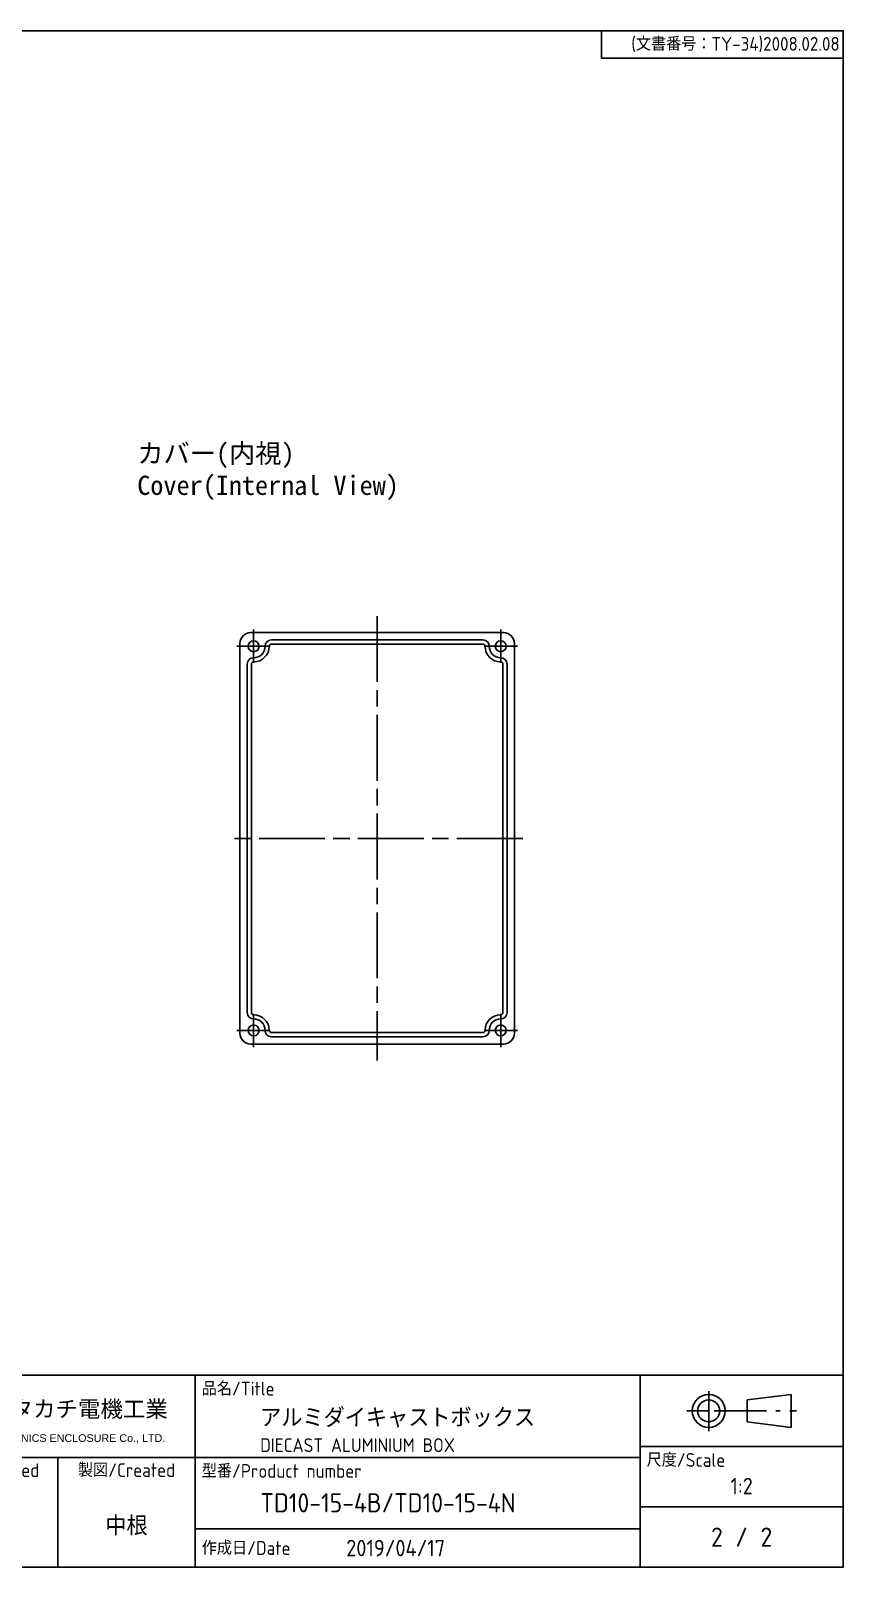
# Model space of a CAD drawing. Header units: millimetres. Extents: x 0 to 1622, y 0 to 560.
# Drawn here: x 1326 to 1622, y 0 to 560 of the extents above; entities that cross this region are included whole.
import ezdxf
from ezdxf.enums import TextEntityAlignment as Align

# ---------------------------------------------------------------- set-up
doc = ezdxf.new("R2010")
doc.units = ezdxf.units.MM
doc.header["$LTSCALE"] = 2
for name, pattern in [('AM_ISO08W050', [18, 12, -1.5, 3, -1.5]), ('AM_ISO08W050x2', [9, 6, -0.75, 1.5, -0.75]), ('gen7a', [6.875, 4.75, -0.875, 0.375, -0.875])]:
    doc.linetypes.add(name, pattern=pattern)
doc.layers.add('7A', color=4, linetype='gen7a')
doc.layers.add('RAHM2', color=1, linetype='Continuous')
for name, color, linetype, lineweight in [('AM_7', 4, 'AM_ISO08W050', 25), ('AM_8', 1, 'Continuous', 25), ('ﾄｯﾌﾟｶﾊﾞｰ', 7, 'Continuous', 25)]:
    doc.layers.add(name, color=color, linetype=linetype, lineweight=lineweight)
doc.styles.get("Standard").update_dxf_attribs({"font": 'ISOCP.SHX', "bigfont": 'EXTFONT.SHX'})
doc.styles.add('takachi1', font='', dxfattribs={"height": 2.5})
doc.styles.get('takachi1').set_extended_font_data('MS PGothic')

# ---------------------------------------------------------------- blocks, each defined once
blk = doc.blocks.new('TK-A3')
for p, q in [((359, 280), (359, 275)), ((359, 275), (403, 275))]:
    blk.add_line(p, q)
blk.add_lwpolyline([(0, 0), (403, 0), (403, 280), (0, 280)], close=True)
at = {"insert": (402.36, 276.11), "char_height": 2.5, "width": 43.0784, "attachment_point": 9}
blk.add_mtext('(文書番号：TY-34)2008.02.08', dxfattribs=at)
blk = doc.blocks.new('A$C0FAF06CF')
at = {"layer": 'AM_8'}
h = blk.add_hatch(color=1, dxfattribs=at)
edge = h.paths.add_edge_path()
edge.add_line((-8.01, -2.41), (8.01, -2.41))
edge.add_arc((8.01, -1.77), 0.638, 270, 360)
edge.add_line((8.65, -1.77), (8.65, 1.77))
edge.add_arc((8.01, 1.77), 0.638, 0, 90)
edge.add_line((8.01, 2.41), (-8.01, 2.41))
edge.add_arc((-8.01, 1.77), 0.638, 90, 180)
edge.add_line((-8.65, 1.77), (-8.65, -1.77))
edge.add_arc((-8.01, -1.77), 0.638, 180, 270)
edge = h.paths.add_edge_path(flags=16)
edge.add_line((-7.47, 2.09), (7.47, 2.09))
edge.add_arc((7.47, 1.55), 0.542, 0, 90, ccw=False)
edge.add_line((8.01, 1.55), (8.01, -1.55))
edge.add_arc((7.47, -1.55), 0.542, 270, 360, ccw=False)
edge.add_line((7.47, -2.09), (-7.47, -2.09))
edge.add_arc((-7.47, -1.55), 0.542, 180, 270, ccw=False)
edge.add_line((-8.01, -1.55), (-8.01, 1.55))
edge.add_arc((-7.47, 1.55), 0.542, 90, 180, ccw=False)
for points in [[(-5.45, 0.59), (-5.45, 1.04), (-7.53, 1.04), (-7.53, 0.59), (-6.76, 0.59), (-6.76, -1.22), (-6.23, -1.22), (-6.23, 0.59)], [(-3.15, 1.04), (-3.15, -1.22), (-2.67, -1.22), (-2.67, -0.62), (-2.19, -0.1), (-1.52, -1.22), (-0.96, -1.22), (-1.85, 0.27), (-1.14, 1.04), (-1.79, 1.04), (-2.67, 0.09), (-2.67, 1.04)], [(4.3, 1.04), (4.3, -1.22), (4.78, -1.22), (4.78, -0.32), (5.83, -0.32), (5.83, -1.22), (6.3, -1.22), (6.3, 1.04), (5.83, 1.04), (5.83, 0.13), (4.78, 0.13), (4.78, 1.04)], [(7.28, -1.22), (7.28, 1.04), (6.81, 1.04), (6.81, -1.22)]]:
    blk.add_hatch(color=1, dxfattribs=at).paths.add_polyline_path(points)
h = blk.add_hatch(color=1, dxfattribs=at)
h.paths.add_polyline_path([(-5.26, -1.22), (-5.08, -0.73), (-4.16, -0.73), (-3.98, -1.22), (-3.42, -1.22), (-4.25, 1.04), (-4.99, 1.04), (-5.82, -1.22)])
h.paths.add_polyline_path([(-4.33, -0.27), (-4.91, -0.27), (-4.62, 0.52)], flags=16)
h = blk.add_hatch(color=1, dxfattribs=at)
h.paths.add_polyline_path([(-0.2, -1.22), (-0.02, -0.73), (0.91, -0.73), (1.09, -1.22), (1.65, -1.22), (0.82, 1.04), (0.07, 1.04), (-0.76, -1.22)])
h.paths.add_polyline_path([(0.74, -0.27), (0.16, -0.27), (0.45, 0.52)], flags=16)
h = blk.add_hatch(color=1, dxfattribs=at)
edge = h.paths.add_edge_path()
edge.add_ellipse((2.88, -0.09), major_axis=(0, 0.727), ratio=0.867347, start_angle=308.5505, end_angle=246.582)
edge.add_line((3.47, -0.35), (3.94, -0.55))
edge.add_arc((2.88, -0.09), 1.16, 38.5505, 336.582, ccw=False)
edge.add_line((3.78, 0.63), (3.4, 0.32))
blk = doc.blocks.new('TK-仕様書(和英併記)NEW')
for p, q in [((0, 35), (-193, 35)), ((-193, 35), (-193, 0)), ((-118, 35), (-118, 0)), ((-37, 35), (-37, 0)), ((0, 35), (0, 0)), ((-17.5, 30.5), (-9.5, 31.5)), ((-9.5, 31.5), (-9.5, 25.5)), ((-17.5, 26.5), (-17.5, 30.5)), ((-9.5, 25.5), (-17.5, 26.5)), ((-193, 20), (-37, 20)), ((-168, 20), (-168, 0)), ((-143, 20), (-143, 0)), ((-37, 22), (0, 22)), ((-37, 11), (0, 11)), ((-37, 7), (-118, 7)), ((0, 0), (-193, 0))]:
    blk.add_line(p, q)
for radius in [3, 2]:
    blk.add_circle((-24.5, 28.5), radius)
at = {"layer": '7A'}
for p, q in [((-24.5, 28.5), (-24.5, 32.07)), ((-24.5, 28.5), (-28.5, 28.5)), ((-24.5, 28.5), (-24.5, 24.79)), ((-23.5, 28.5), (-8.5, 28.5))]:
    blk.add_line(p, q, dxfattribs=at)
at = {"xscale": 0.9599999999999999, "yscale": 0.9599999999999999, "zscale": 0.9599999999999999}
blk.add_blockref('A$C0FAF06CF', (-179.07, 28.69), dxfattribs=at)
at = {"attachment_point": 4}
for s, insert, char_height, width in [('{\\fMS Gothic|b0|i0|c128|p49;株式会社タカチ電機工業}', (-167.99, 28.69), 3, 42.8816), ('{\\fArial|b0|i0|c128|p34;TAKACHI ELECTRONICS ENCLOSURE Co., LTD.}', (-167.99, 23.41), 1.4, 44.4483)]:
    blk.add_mtext(s, dxfattribs=dict(at, insert=insert, char_height=char_height, width=width))
for tag, height, p in [('品名', 3.5, (-106.16, 27.25)), ('TITLE', 2.5, (-106.16, 22.25)), ('型番', 3.5, (-106.14, 11.75))]:
    blk.add_attdef(tag, text='', height=height).set_placement(p, align=Align.MIDDLE_LEFT)
for tag, height, p in [('GEN-TITLE-SCA', 3, (-18.5, 14.79)), ('承認', 3.5, (-180.72, 7.73)), ('検図', 3.5, (-155.5, 7.73)), ('製図', 3.5, (-130.5, 7.73)), ('ページNO.', 3.5, (-23, 5.5)), ('総ページ数', 3.5, (-14, 5.5)), ('GEN-TITLE-DAT', 3, (-81.5, 3.5))]:
    blk.add_attdef(tag, text='', height=height).set_placement(p, align=Align.MIDDLE)
at = {"layer": 'RAHM2', "char_height": 2.5}
for s, insert, width, attachment_point in [('品名/Title', (-116.8, 33.8), 90, 1), ('尺度/Scale', (-35.8, 20.8), 20, 1), ('承認/Approved', (-180.5, 18.8), 22.2154, 2), ('検図/Checked', (-155.5, 18.93), 19.8527, 2), ('製図/Created', (-130.5, 18.96), 19.4456, 2), ('型番/Product number', (-116.8, 18.8), 90, 1), ('作成日/Date', (-116.8, 3.5), 17.8487, 4)]:
    blk.add_mtext(s, dxfattribs=dict(at, insert=insert, width=width, attachment_point=attachment_point))
at = {"layer": 'RAHM2', "color": 0, "insert": (-18.5, 5.5), "char_height": 3.5, "width": 4.4699, "attachment_point": 5}
blk.add_mtext('/', dxfattribs=at)

msp = doc.modelspace()

# ---------------------------------------------------------------- linework, layer by layer
at = {"layer": 'AM_7', "linetype": 'AM_ISO08W050x2'}
for p, q in [((1407.27, 335.662), (1407.27, 341.745)), ((1497.27, 335.662), (1497.27, 341.745)), ((1407.27, 335.662), (1401.187, 335.662)), ((1407.27, 335.662), (1413.353, 335.662)), ((1407.27, 335.662), (1407.27, 329.578)), ((1497.27, 335.662), (1491.187, 335.662)), ((1497.27, 335.662), (1503.353, 335.662)), ((1497.27, 335.662), (1497.27, 329.578)), ((1407.27, 195.661), (1407.27, 201.744)), ((1497.27, 195.661), (1497.27, 201.744)), ((1407.27, 195.661), (1401.187, 195.661)), ((1407.27, 195.661), (1413.353, 195.661)), ((1407.27, 195.661), (1407.27, 189.578)), ((1497.27, 195.661), (1491.187, 195.661)), ((1497.27, 195.661), (1503.353, 195.661)), ((1497.27, 195.661), (1497.27, 189.578))]:
    msp.add_line(p, q, dxfattribs=at)
at = {"layer": 'AM_7'}
for p, q in [((1452.27, 346.661), (1452.27, 184.661)), ((1505.27, 265.661), (1399.27, 265.661))]:
    msp.add_line(p, q, dxfattribs=at)
at = {"layer": 'ﾄｯﾌﾟｶﾊﾞｰ'}
for p, q in [((1402.27, 336.661), (1402.27, 194.661)), ((1498.27, 340.661), (1406.27, 340.661)), ((1413.77, 337.962), (1490.77, 337.962)), ((1413.77, 336.462), (1490.77, 336.462)), ((1502.27, 336.661), (1502.27, 194.661)), ((1407.27, 331.461), (1407.27, 331.461)), ((1411.47, 335.661), (1411.47, 335.661)), ((1493.07, 335.661), (1493.07, 335.661)), ((1497.27, 331.461), (1497.27, 331.461)), ((1404.97, 329.162), (1404.97, 202.161)), ((1406.47, 329.162), (1406.47, 202.161)), ((1498.07, 329.162), (1498.07, 202.161)), ((1499.57, 329.162), (1499.57, 202.161)), ((1407.27, 199.861), (1407.27, 199.861)), ((1497.27, 199.861), (1497.27, 199.861)), ((1498.27, 190.661), (1406.27, 190.661)), ((1411.47, 195.661), (1411.47, 195.661)), ((1413.77, 194.861), (1490.77, 194.861)), ((1413.77, 193.361), (1490.77, 193.361)), ((1493.07, 195.661), (1493.07, 195.661))]:
    msp.add_line(p, q, dxfattribs=at)
for centre in [(1407.27, 335.662), (1497.27, 335.662), (1407.27, 195.661), (1497.27, 195.661)]:
    msp.add_circle(centre, 2, dxfattribs=at)
for centre, radius, start, end in [((1406.27, 336.661), 4, 90, 180), ((1413.77, 335.662), 2.3, 90, 180), ((1413.77, 335.662), 0.8, 90, 180), ((1490.77, 335.662), 2.3, 0, 90), ((1490.77, 335.662), 0.8, 0, 90), ((1498.27, 336.661), 4, 0, 90), ((1407.27, 329.162), 2.3, 90, 180), ((1407.27, 335.662), 4.2, 270, 0), ((1407.27, 335.662), 5.7, 270, 0), ((1497.27, 335.662), 5.7, 180, 270), ((1497.27, 335.662), 4.2, 180, 270), ((1497.27, 329.162), 2.3, 0, 90), ((1407.27, 329.162), 0.8, 90, 180), ((1497.27, 329.162), 0.8, 0, 90), ((1407.27, 202.161), 2.3, 180, 270), ((1407.27, 202.161), 0.8, 180, 270), ((1497.27, 202.161), 0.8, 270, 0), ((1497.27, 202.161), 2.3, 270, 0), ((1407.27, 195.661), 5.7, 0, 90), ((1407.27, 195.661), 4.2, 0, 90), ((1497.27, 195.661), 5.7, 90, 180), ((1497.27, 195.661), 4.2, 90, 180), ((1406.27, 194.661), 4, 180, 270), ((1413.77, 195.661), 2.3, 180, 270), ((1413.77, 195.661), 0.8, 180, 270), ((1490.77, 195.661), 0.8, 270, 0), ((1490.77, 195.661), 2.3, 270, 0), ((1498.27, 194.661), 4, 270, 0)]:
    msp.add_arc(centre, radius, start, end, dxfattribs=at)

# ---------------------------------------------------------------- block references
at = {"lineweight": 0, "xscale": 2, "yscale": 2, "zscale": 2}
msp.add_blockref('TK-A3', (816, 0), dxfattribs=at)
msp.add_blockref('TK-仕様書(和英併記)NEW', (1622, 0), dxfattribs=at).add_auto_attribs({'検図': '横田', '製図': '中根', '品名': 'アルミダイキャストボックス', '型番': 'TD10-15-4B/TD10-15-4N', 'TITLE': 'DIECAST ALUMINIUM BOX', 'GEN-TITLE-DAT': '2019/04/17', 'GEN-TITLE-SCA': '1:2', 'ページNO.': '2', '総ページ数': '2'})

# ---------------------------------------------------------------- texts
at = {"insert": (1364.917, 409.487), "char_height": 7, "attachment_point": 1, "style": 'takachi1'}
msp.add_mtext_dynamic_manual_height_columns('{\\fMS Gothic|b0|i0|c128|p49;\\C0;カバー(内視)\\PCover(Internal View)}', width=95.93402, gutter_width=12.5, heights=[0], dxfattribs=at)

doc.saveas('drawing.dxf')
